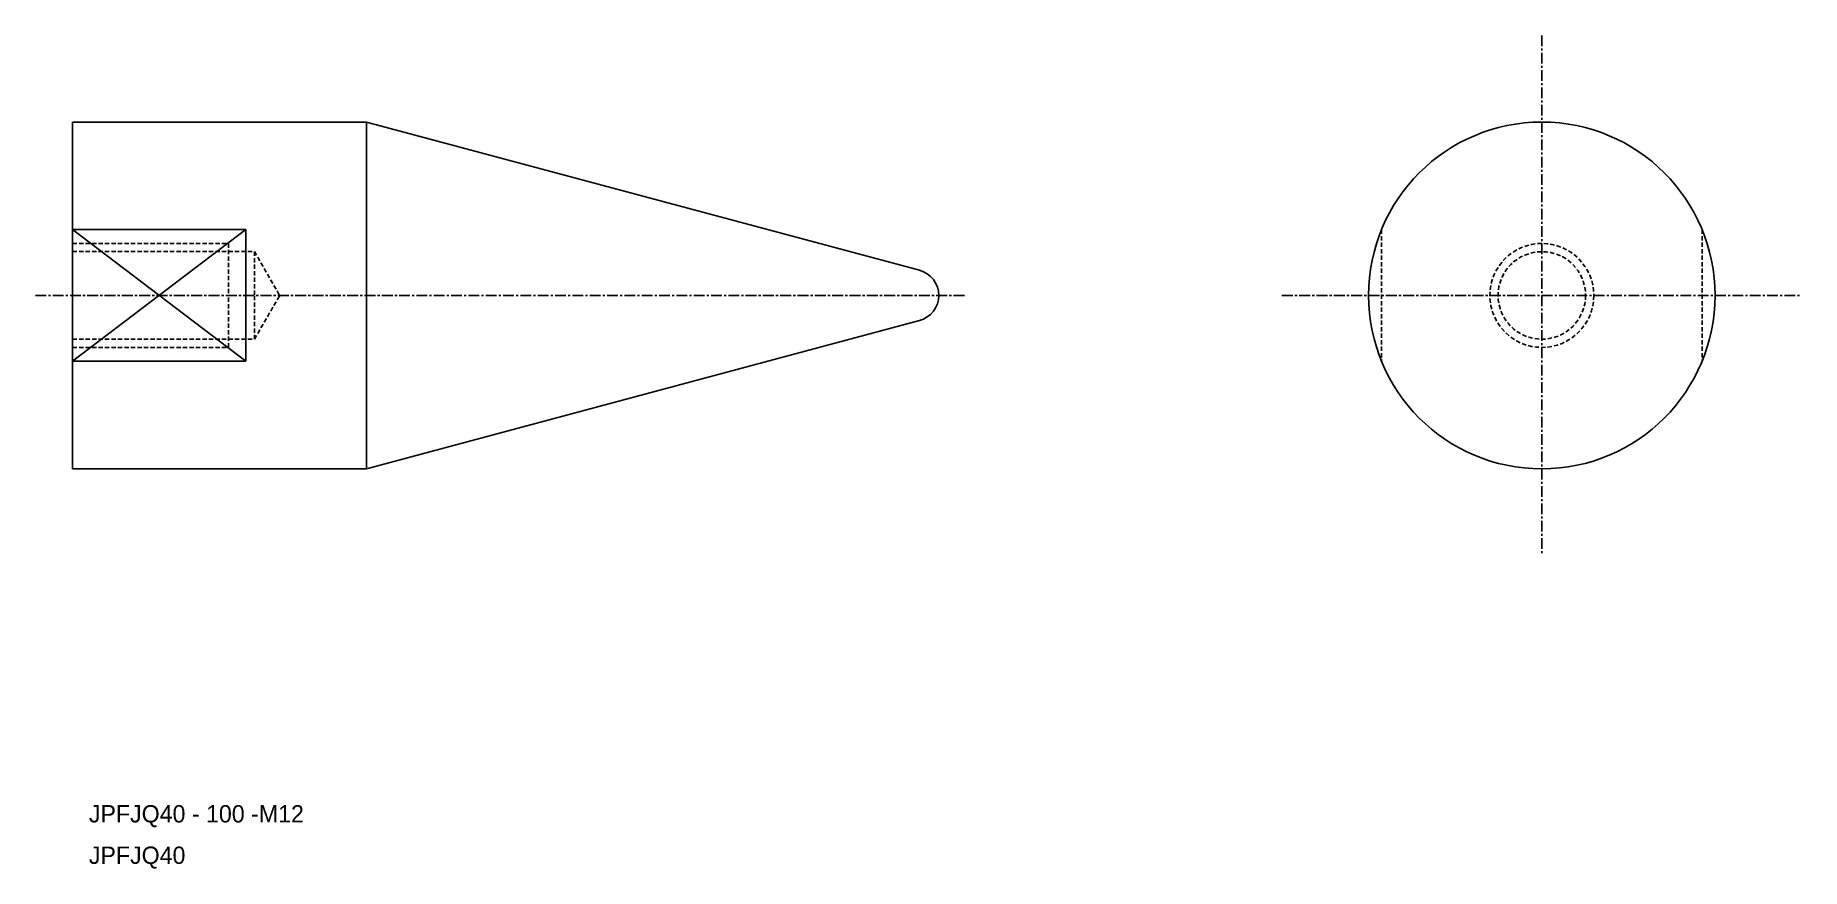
# Model space of a CAD drawing. Extents: x 411 to 615, y 155 to 251.
import ezdxf

# ---------------------------------------------------------------- set-up
doc = ezdxf.new("R2010")
doc.units = 0
doc.linetypes.add('CENTER', pattern=[2, 1.25, -0.25, 0.25, -0.25])
doc.linetypes.add('DASHED', pattern=[0.75, 0.5, -0.25])
doc.layers.get('0').update_dxf_attribs({"linetype": 'CONTINUOUS'})
doc.layers.add('CENTER', color=1, linetype='CENTER')

msp = doc.modelspace()

# ---------------------------------------------------------------- linework, layer by layer
at = {"color": 7, "linetype": 'CONTINUOUS'}
for p, q in [((415.06, 201.42), (415.06, 241.42)), ((415.06, 241.42), (449.01, 241.42)), ((415.06, 241.42), (415.06, 201.42)), ((449.01, 241.42), (512.84, 224.32)), ((449.01, 241.42), (449.01, 201.42)), ((415.06, 229.02), (435.06, 213.82)), ((435.06, 229.02), (415.06, 213.82)), ((435.06, 229.02), (415.06, 229.02)), ((435.06, 221.42), (435.06, 229.02)), ((435.06, 221.42), (435.06, 213.82)), ((449.01, 201.42), (512.84, 218.53)), ((435.06, 213.82), (415.06, 213.82)), ((415.06, 201.42), (449.01, 201.42))]:
    msp.add_line(p, q, dxfattribs=at)
at = {"color": 3, "linetype": 'DASHED'}
for p, q in [((566.18, 229.02), (566.18, 213.82)), ((603.18, 229.02), (603.18, 213.82)), ((415.06, 227.42), (433.06, 227.42)), ((415.06, 226.48), (436.06, 226.48)), ((433.06, 227.42), (433.06, 221.42)), ((436.06, 226.48), (438.98, 221.42)), ((436.06, 226.48), (436.06, 221.42)), ((433.06, 215.42), (433.06, 221.42)), ((436.06, 216.37), (438.98, 221.42)), ((436.06, 216.37), (436.06, 221.42)), ((415.06, 216.37), (436.06, 216.37)), ((415.06, 215.42), (433.06, 215.42))]:
    msp.add_line(p, q, dxfattribs=at)
at = {"color": 7, "linetype": 'CONTINUOUS'}
msp.add_circle((584.68, 221.42), 20, dxfattribs=at)
at = {"color": 3, "linetype": 'DASHED'}
for radius in [6, 5.05]:
    msp.add_circle((584.68, 221.42), radius, dxfattribs=at)
at = {"color": 7, "linetype": 'CONTINUOUS'}
msp.add_arc((512.06, 221.42), 3, 285, 75, dxfattribs=at)
at = {"layer": 'CENTER', "color": 1, "linetype": 'CENTER'}
for p, q in [((584.68, 251.42), (584.68, 191.42)), ((410.77, 221.42), (518.06, 221.42)), ((554.68, 221.42), (614.68, 221.42))]:
    msp.add_line(p, q, dxfattribs=at)

# ---------------------------------------------------------------- texts
at = {"color": 7, "linetype": 'CONTINUOUS'}
for s, p in [('JPFJQ40 - 100 -M12', (416.95, 160.62)), ('JPFJQ40', (416.95, 155.84))]:
    msp.add_text(s, height=2, dxfattribs=at).set_placement(p)

doc.saveas('drawing.dxf')
